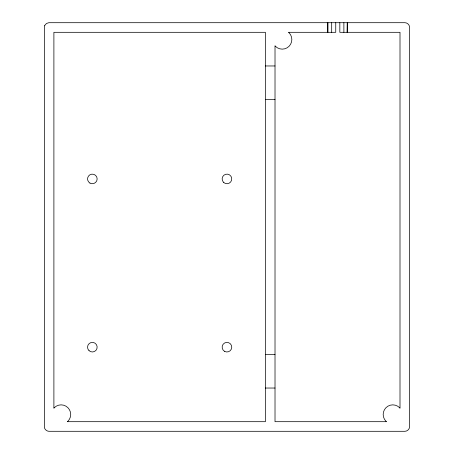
<?xml version="1.0" encoding="UTF-8"?>
<svg xmlns="http://www.w3.org/2000/svg" width="454" height="454" viewBox="0 0 454 454"><rect width="100%" height="100%" fill="white"/><g stroke="black" fill="none" stroke-linecap="round" stroke-linejoin="round"><path stroke-width="0.68" d="M265.403 65.966L275.016 65.966M265.403 99.613L275.016 99.613M265.403 354.387L275.016 354.387M265.403 388.034L275.016 388.034M327.203 22.7L327.896 22.7L327.896 32.313M347.287 32.313L347.287 22.7L347.123 32.313M343.882 22.7L343.882 32.313M339.83 22.7L339.83 32.313L400.002 32.313L400.002 408.214L399.588 407.675A9.613 9.613 0 0 0 385.991 407.675A9.613 9.613 0 0 0 385.991 421.272L386.53 421.687L275.016 421.687L275.016 45.786L275.43 46.325A9.613 9.613 0 0 0 289.028 46.325A9.613 9.613 0 0 0 289.028 32.728L288.489 32.313L335.744 32.313L335.744 22.7M331.687 22.7L331.687 32.313M327.731 22.7L327.731 32.313M44.804 25.328L44.384 26.514L44.401 427.566C44.889 429.637 46.79 431.209 48.913 431.294L404.809 431.3A4.807 4.807 0 0 0 409.616 426.493L409.616 27.598A4.807 4.807 0 0 0 404.9 22.7L48.833 22.706L46.467 23.477L44.804 25.328M54.304 407.675L53.895 408.214L53.895 32.313L265.403 32.313L265.403 421.687L67.362 421.687L67.901 421.272A9.613 9.613 0 0 0 67.901 407.675A9.613 9.613 0 0 0 54.304 407.675M89.949 183.093A4.807 4.807 0 0 0 97.156 178.927A4.807 4.807 0 0 0 89.949 174.767A4.807 4.807 0 0 0 89.949 183.093M223.55 182.326A4.807 4.807 0 0 0 231.591 180.176A4.807 4.807 0 0 0 225.7 174.285A4.807 4.807 0 0 0 223.55 182.326M89.035 350.658A4.807 4.807 0 0 0 97.02 348.303A4.807 4.807 0 0 0 90.987 342.566A4.807 4.807 0 0 0 89.035 350.658M224.543 351.339A4.807 4.807 0 0 0 231.756 347.174A4.807 4.807 0 0 0 224.543 343.014A4.807 4.807 0 0 0 224.543 351.339"/></g></svg>
